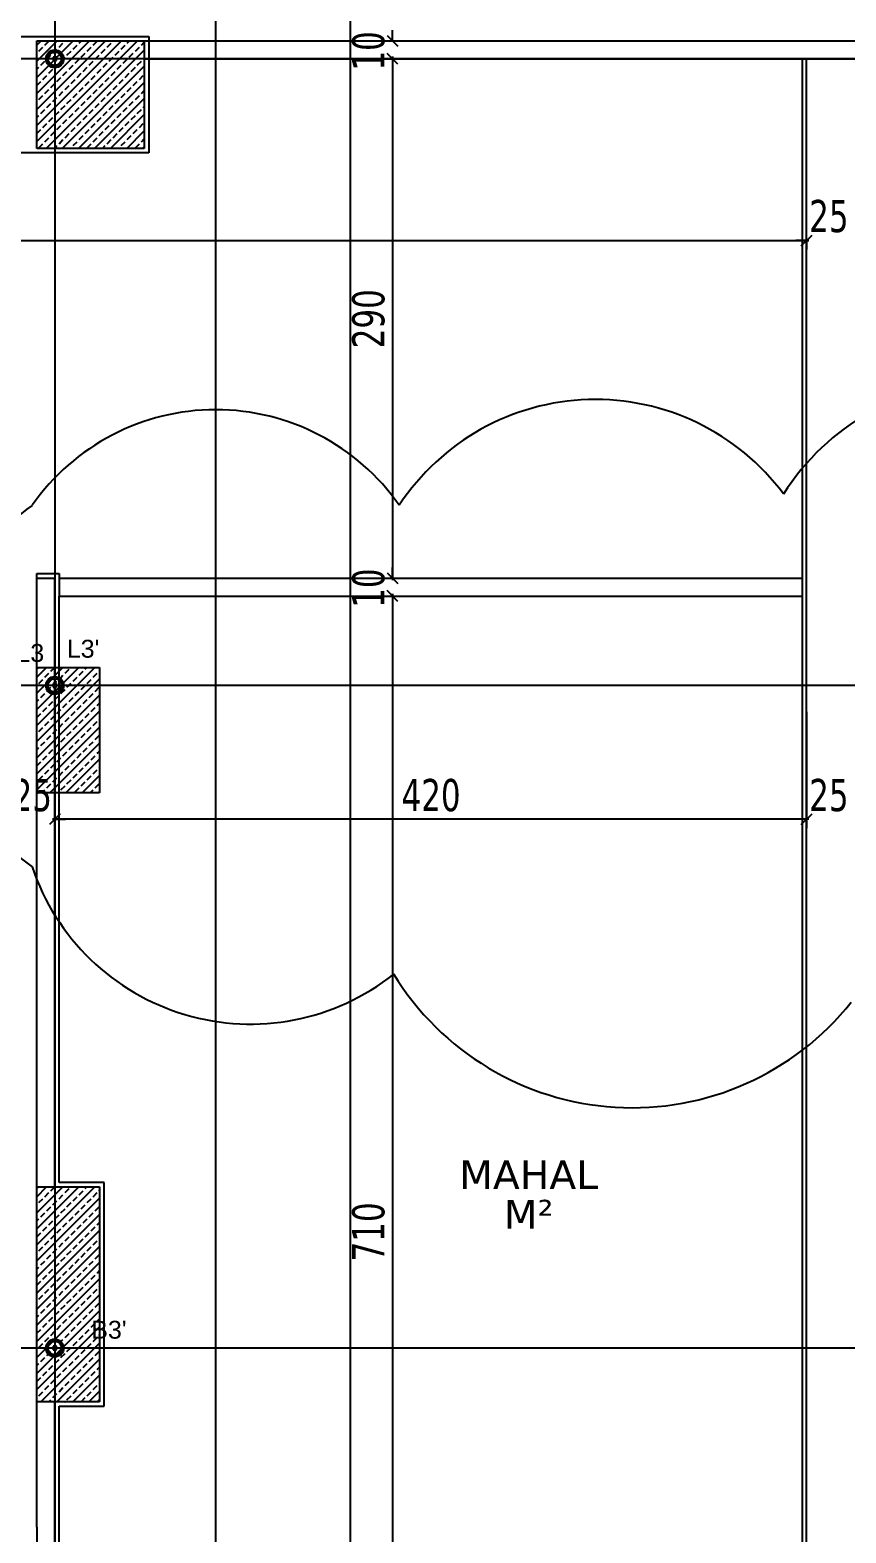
# Model space of a CAD drawing. Header units: millimetres. Extents: x 43168.9 to 43194.6, y -25545.1 to -25543.4.
# Drawn here: x 43172.9111 to 43173.0023, y -25544.0046 to -25543.8367 of the extents above; entities that cross this region are included whole.
import ezdxf
from ezdxf.enums import TextEntityAlignment as Align

# ---------------------------------------------------------------- set-up
doc = ezdxf.new("R2010")
doc.units = ezdxf.units.MM
doc.header["$LTSCALE"] = 200
doc.linetypes.add('DASHDOT', pattern=[1, 0.5, -0.25, 0, -0.25])
doc.linetypes.add('DASHDOT2', pattern=[0.5, 0.25, -0.125, 0, -0.125])
for name, color, linetype in [('aks_sgh', 5, 'DASHDOT2'), ('cam_sgh', 1, 'Continuous'), ('duv_sgh', 4, 'Continuous'), ('kesitcizgisi_sgh', 22, 'Continuous'), ('kolon-b.a_sgh', 6, 'Continuous'), ('olcuic_sgh', 183, 'Continuous'), ('siva_sgh', 145, 'Continuous'), ('tarama-betonarme_sgh', 223, 'Continuous')]:
    doc.layers.add(name, color=color, linetype=linetype)
doc.styles.add('1-200', font='arial.ttf', dxfattribs={"height": 60})
doc.styles.add('dim', font='VERDANA.TTF', dxfattribs={"width": 0.7})
doc.styles.add('text1', font='VERDANA.TTF')

msp = doc.modelspace()

# ---------------------------------------------------------------- hatches: boundary and pattern name
h = msp.add_hatch(color=256)
edge = h.paths.add_edge_path()
edge.add_arc((43172.91388, -25543.83992), 0.001, 0, 360)
edge = h.paths.add_edge_path(flags=16)
edge.add_arc((43172.91388, -25543.83992), 0.00075, 0, 360)
h = msp.add_hatch(color=256)
edge = h.paths.add_edge_path()
edge.add_arc((43172.91388, -25543.90991), 0.001, 0, 360)
edge = h.paths.add_edge_path(flags=16)
edge.add_arc((43172.91388, -25543.90991), 0.00075, 0, 360)
h = msp.add_hatch(color=256)
edge = h.paths.add_edge_path()
edge.add_arc((43172.91388, -25543.98392), 0.001, 0, 360)
edge = h.paths.add_edge_path(flags=16)
edge.add_arc((43172.91388, -25543.98392), 0.00075, 0, 360)

# ---------------------------------------------------------------- linework, layer by layer
at = {"color": 0, "linetype": 'ByBlock', "lineweight": -2}
for p, q in [((43172.95101, -25543.83732), (43172.95221, -25543.83852)), ((43172.91408, -25543.83972), (43172.91368, -25543.83972)), ((43172.91368, -25543.83972), (43172.91368, -25543.84012)), ((43172.91395, -25543.83985), (43172.91381, -25543.83999)), ((43172.91395, -25543.83999), (43172.91381, -25543.83985)), ((43172.91408, -25543.84012), (43172.91408, -25543.83972)), ((43172.95221, -25543.84052), (43172.95101, -25543.83932)), ((43172.95221, -25543.84052), (43172.95101, -25543.83932)), ((43172.91368, -25543.84012), (43172.91408, -25543.84012)), ((43172.99728, -25543.8608), (43172.99848, -25543.8596)), ((43172.99728, -25543.8608), (43172.99848, -25543.8596)), ((43172.95101, -25543.89732), (43172.95221, -25543.89852)), ((43172.95101, -25543.89732), (43172.95221, -25543.89852)), ((43172.95221, -25543.90052), (43172.95101, -25543.89932)), ((43172.95221, -25543.90052), (43172.95101, -25543.89932)), ((43172.91408, -25543.90971), (43172.91368, -25543.90971)), ((43172.91368, -25543.90971), (43172.91368, -25543.91011)), ((43172.91368, -25543.91011), (43172.91408, -25543.91011)), ((43172.91395, -25543.90984), (43172.91381, -25543.90998)), ((43172.91395, -25543.90998), (43172.91381, -25543.90984)), ((43172.91408, -25543.91011), (43172.91408, -25543.90971)), ((43172.91448, -25543.92426), (43172.91328, -25543.92546)), ((43172.91448, -25543.92426), (43172.91328, -25543.92546)), ((43172.99728, -25543.92546), (43172.99848, -25543.92426)), ((43172.99728, -25543.92546), (43172.99848, -25543.92426)), ((43172.91408, -25543.98372), (43172.91368, -25543.98372)), ((43172.91368, -25543.98372), (43172.91368, -25543.98412)), ((43172.91368, -25543.98412), (43172.91408, -25543.98412)), ((43172.91395, -25543.98385), (43172.91381, -25543.98399)), ((43172.91395, -25543.98399), (43172.91381, -25543.98385)), ((43172.91408, -25543.98412), (43172.91408, -25543.98372))]:
    msp.add_line(p, q, dxfattribs=at)
for p, q in [((43172.99529, -25543.88853), (43172.99529, -25543.88853)), ((43172.91135, -25543.88979), (43172.91135, -25543.88979)), ((43172.95237, -25543.88979), (43172.95237, -25543.88979)), ((43172.91135, -25543.93016), (43172.91135, -25543.93016)), ((43172.95174, -25543.94214), (43172.95174, -25543.94214))]:
    msp.add_line(p, q)
at = {"color": 0, "linetype": 'Continuous', "lineweight": -2}
for centre, radius in [((43172.91388, -25543.83992), 0.001), ((43172.91388, -25543.83992), 0.00075), ((43172.91388, -25543.90991), 0.001), ((43172.91388, -25543.90991), 0.00075), ((43172.91388, -25543.98392), 0.001), ((43172.91388, -25543.98392), 0.00075)]:
    msp.add_circle(centre, radius, dxfattribs=at)
for centre, radius, start, end in [((43173.01867, -25543.90349), 0.02776, 37.3846, 147.3846), ((43172.97427, -25543.90418), 0.02621, 36.6837, 146.6837), ((43172.93186, -25543.90415), 0.02504, 35, 145), ((43172.92548, -25543.90998), 0.02464, 125, 235), ((43172.93574, -25543.92201), 0.02572, 198.4737, 308.4737), ((43172.9784, -25543.92582), 0.03126, 211.4696, 321.4696)]:
    msp.add_arc(centre, radius, start, end)
at = {"layer": 'aks_sgh'}
for p, q in [((43172.91388, -25543.74092), (43172.91388, -25544.60992)), ((43172.94688, -25543.74092), (43172.94688, -25544.60992)), ((43173.44688, -25543.83992), (43172.64488, -25543.83992)), ((43173.44688, -25543.90991), (43172.64488, -25543.90991)), ((43173.44688, -25543.98392), (43172.64488, -25543.98392))]:
    msp.add_line(p, q, dxfattribs=at)
at = {"layer": 'cam_sgh'}
for p, q in [((43172.92388, -25543.83792), (43173.16788, -25543.83792)), ((43172.92388, -25543.83992), (43173.16788, -25543.83992)), ((43172.91438, -25543.89792), (43172.99738, -25543.89792)), ((43172.91438, -25543.89992), (43172.99738, -25543.89992))]:
    msp.add_line(p, q, dxfattribs=at)
at = {"layer": 'duv_sgh'}
for p, q in [((43172.99788, -25544.04192), (43172.99788, -25543.83992)), ((43172.91188, -25543.96592), (43172.91188, -25543.89792)), ((43172.91188, -25543.89792), (43172.91388, -25543.89792)), ((43172.91388, -25543.96592), (43172.91388, -25543.89792)), ((43172.91188, -25544.00392), (43172.91188, -25543.98992)), ((43172.91388, -25544.04192), (43172.91388, -25543.98992)), ((43172.91188, -25544.00392), (43172.91188, -25544.04392))]:
    msp.add_line(p, q, dxfattribs=at)
at = {"layer": 'kesitcizgisi_sgh', "linetype": 'DASHDOT'}
msp.add_line((43172.93188, -25544.61379), (43172.93188, -25543.80816), dxfattribs=at)
at = {"layer": 'kolon-b.a_sgh'}
for p, q in [((43172.91188, -25543.83792), (43172.92388, -25543.83792)), ((43172.91188, -25543.84992), (43172.91188, -25543.83792)), ((43172.92388, -25543.83792), (43172.92388, -25543.84992)), ((43172.92388, -25543.84992), (43172.91188, -25543.84992)), ((43172.91188, -25543.90791), (43172.91888, -25543.90791)), ((43172.91188, -25543.92191), (43172.91188, -25543.90791)), ((43172.91888, -25543.90791), (43172.91888, -25543.92191)), ((43172.91888, -25543.92191), (43172.91188, -25543.92191)), ((43172.91188, -25543.96592), (43172.91888, -25543.96592)), ((43172.91188, -25543.98992), (43172.91188, -25543.96592)), ((43172.91888, -25543.96592), (43172.91888, -25543.98992)), ((43172.91888, -25543.98992), (43172.91188, -25543.98992))]:
    msp.add_line(p, q, dxfattribs=at)
at = {"layer": 'olcuic_sgh'}
for p, q in [((43172.93961, -25543.83792), (43172.95261, -25543.83792)), ((43172.95161, -25543.83792), (43172.95161, -25543.83672)), ((43172.93961, -25543.83992), (43172.95261, -25543.83992)), ((43172.93961, -25543.83992), (43172.95261, -25543.83992)), ((43172.95161, -25543.83967), (43172.95161, -25543.89817)), ((43172.95161, -25543.83992), (43172.95161, -25543.84112)), ((43172.72563, -25543.8602), (43172.99813, -25543.8602)), ((43172.99788, -25543.8602), (43172.99668, -25543.8602)), ((43172.99788, -25543.8602), (43172.99788, -25543.8612)), ((43172.99788, -25543.8602), (43172.99788, -25543.8612)), ((43172.95161, -25543.89792), (43172.95161, -25543.89672)), ((43172.93961, -25543.89792), (43172.95261, -25543.89792)), ((43172.93961, -25543.89792), (43172.95261, -25543.89792)), ((43172.93961, -25543.89992), (43172.95261, -25543.89992)), ((43172.93961, -25543.89992), (43172.95261, -25543.89992)), ((43172.95161, -25543.89967), (43172.95161, -25544.04217)), ((43172.95161, -25543.89992), (43172.95161, -25543.90112)), ((43172.99788, -25543.91286), (43172.99788, -25543.92586)), ((43172.99788, -25543.91286), (43172.99788, -25543.92586)), ((43172.91388, -25543.93592), (43172.91388, -25543.92386)), ((43172.91388, -25543.93592), (43172.91388, -25543.92386)), ((43172.99813, -25543.92486), (43172.91363, -25543.92486)), ((43172.91388, -25543.92486), (43172.91508, -25543.92486)), ((43172.99788, -25543.92486), (43172.99668, -25543.92486))]:
    msp.add_line(p, q, dxfattribs=at)
at = {"layer": 'siva_sgh'}
for p, q in [((43172.89838, -25543.83742), (43172.92438, -25543.83742)), ((43172.92438, -25543.83742), (43172.92438, -25543.85042)), ((43172.99738, -25543.83992), (43172.99738, -25544.04142)), ((43172.92438, -25543.85042), (43172.89838, -25543.85042)), ((43172.91188, -25543.89792), (43172.91188, -25543.89742)), ((43172.91188, -25543.89742), (43172.91438, -25543.89742)), ((43172.91438, -25543.89742), (43172.91438, -25543.89992)), ((43172.91438, -25543.96542), (43172.91438, -25543.89992)), ((43172.91488, -25543.96542), (43172.91438, -25543.96542)), ((43172.91938, -25543.96542), (43172.91488, -25543.96542)), ((43172.91938, -25543.99042), (43172.91938, -25543.96542)), ((43172.91438, -25544.04142), (43172.91438, -25543.99042)), ((43172.91438, -25543.99042), (43172.91938, -25543.99042))]:
    msp.add_line(p, q, dxfattribs=at)
at = {"layer": 'tarama-betonarme_sgh'}
for p, q in [((43172.91188, -25543.8384), (43172.91236, -25543.83792)), ((43172.91188, -25543.84019), (43172.91415, -25543.83792)), ((43172.91188, -25543.84199), (43172.91595, -25543.83792)), ((43172.91188, -25543.84378), (43172.91774, -25543.83792)), ((43172.91188, -25543.84558), (43172.91954, -25543.83792)), ((43172.91188, -25543.84738), (43172.92134, -25543.83792)), ((43172.91188, -25543.84917), (43172.92313, -25543.83792)), ((43172.91277, -25543.8384), (43172.91322, -25543.83795)), ((43172.91435, -25543.83862), (43172.91479, -25543.83817)), ((43172.91502, -25543.83795), (43172.91505, -25543.83792)), ((43172.91659, -25543.83817), (43172.91685, -25543.83792)), ((43172.91816, -25543.8384), (43172.91861, -25543.83795)), ((43172.91973, -25543.83862), (43172.92018, -25543.83817)), ((43172.92041, -25543.83795), (43172.92044, -25543.83792)), ((43172.92198, -25543.83817), (43172.92223, -25543.83792)), ((43172.92355, -25543.8384), (43172.92388, -25543.83807)), ((43172.9121, -25543.83907), (43172.91255, -25543.83862)), ((43172.91293, -25543.84992), (43172.92388, -25543.83897)), ((43172.913, -25543.83997), (43172.91345, -25543.83952)), ((43172.91367, -25543.8393), (43172.91412, -25543.83885)), ((43172.91457, -25543.8402), (43172.91502, -25543.83975)), ((43172.91524, -25543.83952), (43172.91569, -25543.83907)), ((43172.91592, -25543.83885), (43172.91637, -25543.8384)), ((43172.91614, -25543.84042), (43172.91659, -25543.83997)), ((43172.91682, -25543.83975), (43172.91726, -25543.8393)), ((43172.91749, -25543.83907), (43172.91794, -25543.83862)), ((43172.91839, -25543.83997), (43172.91884, -25543.83952)), ((43172.91906, -25543.8393), (43172.91951, -25543.83885)), ((43172.91996, -25543.8402), (43172.92041, -25543.83975)), ((43172.92063, -25543.83952), (43172.92108, -25543.83907)), ((43172.92131, -25543.83885), (43172.92175, -25543.8384)), ((43172.92153, -25543.84042), (43172.92198, -25543.83997)), ((43172.9222, -25543.83975), (43172.92265, -25543.8393)), ((43172.92288, -25543.83907), (43172.92333, -25543.83862)), ((43172.92377, -25543.83997), (43172.92388, -25543.83987)), ((43172.91188, -25543.84109), (43172.9121, -25543.84087)), ((43172.91233, -25543.84064), (43172.91277, -25543.8402)), ((43172.91322, -25543.84154), (43172.91367, -25543.84109)), ((43172.9139, -25543.84087), (43172.91435, -25543.84042)), ((43172.91472, -25543.84992), (43172.92388, -25543.84076)), ((43172.91479, -25543.84177), (43172.91524, -25543.84132)), ((43172.91547, -25543.84109), (43172.91592, -25543.84064)), ((43172.91637, -25543.84199), (43172.91682, -25543.84154)), ((43172.91704, -25543.84132), (43172.91749, -25543.84087)), ((43172.91771, -25543.84064), (43172.91816, -25543.8402)), ((43172.91861, -25543.84154), (43172.91906, -25543.84109)), ((43172.91928, -25543.84087), (43172.91973, -25543.84042)), ((43172.92018, -25543.84177), (43172.92063, -25543.84132)), ((43172.92086, -25543.84109), (43172.92131, -25543.84064)), ((43172.92175, -25543.84199), (43172.9222, -25543.84154)), ((43172.92243, -25543.84132), (43172.92288, -25543.84087)), ((43172.9231, -25543.84064), (43172.92355, -25543.8402)), ((43172.91188, -25543.84289), (43172.91233, -25543.84244)), ((43172.91255, -25543.84222), (43172.913, -25543.84177)), ((43172.91277, -25543.84379), (43172.91322, -25543.84334)), ((43172.91345, -25543.84311), (43172.9139, -25543.84266)), ((43172.91412, -25543.84244), (43172.91457, -25543.84199)), ((43172.91502, -25543.84334), (43172.91547, -25543.84289)), ((43172.91569, -25543.84266), (43172.91614, -25543.84222)), ((43172.91652, -25543.84992), (43172.92388, -25543.84256)), ((43172.91659, -25543.84356), (43172.91704, -25543.84311)), ((43172.91726, -25543.84289), (43172.91771, -25543.84244)), ((43172.91794, -25543.84222), (43172.91839, -25543.84177)), ((43172.91816, -25543.84379), (43172.91861, -25543.84334)), ((43172.91884, -25543.84311), (43172.91928, -25543.84266)), ((43172.91951, -25543.84244), (43172.91996, -25543.84199)), ((43172.92041, -25543.84334), (43172.92086, -25543.84289)), ((43172.92108, -25543.84266), (43172.92153, -25543.84222)), ((43172.92198, -25543.84356), (43172.92243, -25543.84311)), ((43172.92265, -25543.84289), (43172.9231, -25543.84244)), ((43172.92333, -25543.84222), (43172.92377, -25543.84177)), ((43172.9121, -25543.84446), (43172.91255, -25543.84401)), ((43172.913, -25543.84536), (43172.91345, -25543.84491)), ((43172.91367, -25543.84469), (43172.91412, -25543.84424)), ((43172.91435, -25543.84401), (43172.91479, -25543.84356)), ((43172.91524, -25543.84491), (43172.91569, -25543.84446)), ((43172.91592, -25543.84424), (43172.91637, -25543.84379)), ((43172.91682, -25543.84513), (43172.91726, -25543.84469)), ((43172.91749, -25543.84446), (43172.91794, -25543.84401)), ((43172.91832, -25543.84992), (43172.92388, -25543.84436)), ((43172.91839, -25543.84536), (43172.91884, -25543.84491)), ((43172.91906, -25543.84469), (43172.91951, -25543.84424)), ((43172.91973, -25543.84401), (43172.92018, -25543.84356)), ((43172.92063, -25543.84491), (43172.92108, -25543.84446)), ((43172.92131, -25543.84424), (43172.92175, -25543.84379)), ((43172.9222, -25543.84513), (43172.92265, -25543.84469)), ((43172.92288, -25543.84446), (43172.92333, -25543.84401)), ((43172.92355, -25543.84379), (43172.92388, -25543.84346)), ((43172.91188, -25543.84648), (43172.9121, -25543.84626)), ((43172.91233, -25543.84603), (43172.91277, -25543.84558)), ((43172.91322, -25543.84693), (43172.91367, -25543.84648)), ((43172.9139, -25543.84626), (43172.91435, -25543.84581)), ((43172.91457, -25543.84558), (43172.91502, -25543.84513)), ((43172.91479, -25543.84715), (43172.91524, -25543.84671)), ((43172.91547, -25543.84648), (43172.91592, -25543.84603)), ((43172.91614, -25543.84581), (43172.91659, -25543.84536)), ((43172.91704, -25543.84671), (43172.91749, -25543.84626)), ((43172.91771, -25543.84603), (43172.91816, -25543.84558)), ((43172.91861, -25543.84693), (43172.91906, -25543.84648)), ((43172.91928, -25543.84626), (43172.91973, -25543.84581)), ((43172.91996, -25543.84558), (43172.92041, -25543.84513)), ((43172.92011, -25543.84992), (43172.92388, -25543.84615)), ((43172.92018, -25543.84715), (43172.92063, -25543.84671)), ((43172.92086, -25543.84648), (43172.92131, -25543.84603)), ((43172.92153, -25543.84581), (43172.92198, -25543.84536)), ((43172.92243, -25543.84671), (43172.92288, -25543.84626)), ((43172.9231, -25543.84603), (43172.92355, -25543.84558)), ((43172.92377, -25543.84536), (43172.92388, -25543.84525)), ((43172.91188, -25543.84827), (43172.91233, -25543.84783)), ((43172.91255, -25543.8476), (43172.913, -25543.84715)), ((43172.91345, -25543.8485), (43172.9139, -25543.84805)), ((43172.91412, -25543.84783), (43172.91457, -25543.84738)), ((43172.91502, -25543.84873), (43172.91547, -25543.84828)), ((43172.91569, -25543.84805), (43172.91614, -25543.8476)), ((43172.91637, -25543.84738), (43172.91682, -25543.84693)), ((43172.91726, -25543.84828), (43172.91771, -25543.84783)), ((43172.91794, -25543.8476), (43172.91839, -25543.84715)), ((43172.91884, -25543.8485), (43172.91928, -25543.84805)), ((43172.91951, -25543.84783), (43172.91996, -25543.84738)), ((43172.92041, -25543.84873), (43172.92086, -25543.84828)), ((43172.92108, -25543.84805), (43172.92153, -25543.8476)), ((43172.92175, -25543.84738), (43172.9222, -25543.84693)), ((43172.92191, -25543.84992), (43172.92388, -25543.84795)), ((43172.92265, -25543.84828), (43172.9231, -25543.84783)), ((43172.92333, -25543.8476), (43172.92377, -25543.84715)), ((43172.9121, -25543.84985), (43172.91255, -25543.8494)), ((43172.91277, -25543.84918), (43172.91322, -25543.84873)), ((43172.91383, -25543.84992), (43172.91412, -25543.84962)), ((43172.91435, -25543.8494), (43172.91479, -25543.84895)), ((43172.91562, -25543.84992), (43172.91569, -25543.84985)), ((43172.91592, -25543.84962), (43172.91637, -25543.84918)), ((43172.91659, -25543.84895), (43172.91704, -25543.8485)), ((43172.91749, -25543.84985), (43172.91794, -25543.8494)), ((43172.91816, -25543.84918), (43172.91861, -25543.84873)), ((43172.91921, -25543.84992), (43172.91951, -25543.84962)), ((43172.91973, -25543.8494), (43172.92018, -25543.84895)), ((43172.92101, -25543.84992), (43172.92108, -25543.84985)), ((43172.92131, -25543.84962), (43172.92175, -25543.84918)), ((43172.92198, -25543.84895), (43172.92243, -25543.8485)), ((43172.92288, -25543.84985), (43172.92333, -25543.8494)), ((43172.92355, -25543.84918), (43172.92388, -25543.84885)), ((43172.9237, -25543.84992), (43172.92388, -25543.84974)), ((43172.91188, -25543.909), (43172.91297, -25543.90791)), ((43172.91188, -25543.91079), (43172.91476, -25543.90791)), ((43172.91188, -25543.91259), (43172.91656, -25543.90791)), ((43172.91188, -25543.91439), (43172.91836, -25543.90791)), ((43172.91188, -25543.9081), (43172.91207, -25543.90791)), ((43172.91277, -25543.909), (43172.91322, -25543.90855)), ((43172.91345, -25543.90833), (43172.91387, -25543.90791)), ((43172.91435, -25543.90923), (43172.91479, -25543.90878)), ((43172.91502, -25543.90855), (43172.91547, -25543.9081)), ((43172.91659, -25543.90878), (43172.91704, -25543.90833)), ((43172.91726, -25543.9081), (43172.91746, -25543.90791)), ((43172.91816, -25543.909), (43172.91861, -25543.90855)), ((43172.91884, -25543.90833), (43172.91888, -25543.90828)), ((43172.91188, -25543.91618), (43172.91888, -25543.90918)), ((43172.9121, -25543.90968), (43172.91255, -25543.90923)), ((43172.913, -25543.91057), (43172.91345, -25543.91012)), ((43172.91367, -25543.9099), (43172.91412, -25543.90945)), ((43172.91457, -25543.9108), (43172.91502, -25543.91035)), ((43172.91524, -25543.91012), (43172.91569, -25543.90968)), ((43172.91592, -25543.90945), (43172.91637, -25543.909)), ((43172.91682, -25543.91035), (43172.91726, -25543.9099)), ((43172.91749, -25543.90968), (43172.91794, -25543.90923)), ((43172.91839, -25543.91057), (43172.91884, -25543.91012)), ((43172.91188, -25543.91798), (43172.91888, -25543.91098)), ((43172.91188, -25543.91169), (43172.9121, -25543.91147)), ((43172.91233, -25543.91125), (43172.91277, -25543.9108)), ((43172.91322, -25543.91214), (43172.91367, -25543.9117)), ((43172.9139, -25543.91147), (43172.91435, -25543.91102)), ((43172.91479, -25543.91237), (43172.91524, -25543.91192)), ((43172.91547, -25543.9117), (43172.91592, -25543.91125)), ((43172.91614, -25543.91102), (43172.91659, -25543.91057)), ((43172.91637, -25543.91259), (43172.91682, -25543.91214)), ((43172.91704, -25543.91192), (43172.91749, -25543.91147)), ((43172.91771, -25543.91125), (43172.91816, -25543.9108)), ((43172.91861, -25543.91214), (43172.91888, -25543.91188)), ((43172.91188, -25543.91977), (43172.91888, -25543.91277)), ((43172.91188, -25543.91349), (43172.91233, -25543.91304)), ((43172.91255, -25543.91282), (43172.913, -25543.91237)), ((43172.91345, -25543.91372), (43172.9139, -25543.91327)), ((43172.91412, -25543.91304), (43172.91457, -25543.91259)), ((43172.91502, -25543.91394), (43172.91547, -25543.91349)), ((43172.91569, -25543.91327), (43172.91614, -25543.91282)), ((43172.91659, -25543.91417), (43172.91704, -25543.91372)), ((43172.91726, -25543.91349), (43172.91771, -25543.91304)), ((43172.91794, -25543.91282), (43172.91839, -25543.91237)), ((43172.91884, -25543.91372), (43172.91888, -25543.91367)), ((43172.91188, -25543.92157), (43172.91888, -25543.91457)), ((43172.9121, -25543.91506), (43172.91255, -25543.91461)), ((43172.91277, -25543.91439), (43172.91322, -25543.91394)), ((43172.913, -25543.91596), (43172.91345, -25543.91551)), ((43172.91367, -25543.91529), (43172.91412, -25543.91484)), ((43172.91435, -25543.91461), (43172.91479, -25543.91417)), ((43172.91524, -25543.91551), (43172.91569, -25543.91506)), ((43172.91592, -25543.91484), (43172.91637, -25543.91439)), ((43172.91682, -25543.91574), (43172.91726, -25543.91529)), ((43172.91749, -25543.91506), (43172.91794, -25543.91461)), ((43172.91816, -25543.91439), (43172.91861, -25543.91394)), ((43172.91839, -25543.91596), (43172.91884, -25543.91551)), ((43172.91188, -25543.91708), (43172.9121, -25543.91686)), ((43172.91233, -25543.91663), (43172.91277, -25543.91619)), ((43172.91322, -25543.91753), (43172.91367, -25543.91708)), ((43172.91334, -25543.92191), (43172.91888, -25543.91637)), ((43172.9139, -25543.91686), (43172.91435, -25543.91641)), ((43172.91457, -25543.91619), (43172.91502, -25543.91574)), ((43172.91547, -25543.91708), (43172.91592, -25543.91663)), ((43172.91614, -25543.91641), (43172.91659, -25543.91596)), ((43172.91704, -25543.91731), (43172.91749, -25543.91686)), ((43172.91771, -25543.91663), (43172.91816, -25543.91619)), ((43172.91861, -25543.91753), (43172.91888, -25543.91727)), ((43172.91188, -25543.91888), (43172.91233, -25543.91843)), ((43172.91255, -25543.91821), (43172.913, -25543.91776)), ((43172.91345, -25543.9191), (43172.9139, -25543.91866)), ((43172.91412, -25543.91843), (43172.91457, -25543.91798)), ((43172.91479, -25543.91776), (43172.91524, -25543.91731)), ((43172.91502, -25543.91933), (43172.91547, -25543.91888)), ((43172.91513, -25543.92191), (43172.91888, -25543.91816)), ((43172.91569, -25543.91866), (43172.91614, -25543.91821)), ((43172.91637, -25543.91798), (43172.91682, -25543.91753)), ((43172.91726, -25543.91888), (43172.91771, -25543.91843)), ((43172.91794, -25543.91821), (43172.91839, -25543.91776)), ((43172.9121, -25543.92045), (43172.91255, -25543.92)), ((43172.91277, -25543.91978), (43172.91322, -25543.91933)), ((43172.91367, -25543.92068), (43172.91412, -25543.92023)), ((43172.91435, -25543.92), (43172.91479, -25543.91955)), ((43172.91524, -25543.9209), (43172.91569, -25543.92045)), ((43172.91592, -25543.92023), (43172.91637, -25543.91978)), ((43172.91659, -25543.91955), (43172.91704, -25543.9191)), ((43172.91693, -25543.92191), (43172.91888, -25543.91996)), ((43172.91749, -25543.92045), (43172.91794, -25543.92)), ((43172.91816, -25543.91978), (43172.91861, -25543.91933)), ((43172.91884, -25543.9191), (43172.91888, -25543.91906)), ((43172.91244, -25543.92191), (43172.91277, -25543.92157)), ((43172.913, -25543.92135), (43172.91345, -25543.9209)), ((43172.91423, -25543.92191), (43172.91435, -25543.9218)), ((43172.91457, -25543.92157), (43172.91502, -25543.92112)), ((43172.91614, -25543.9218), (43172.91659, -25543.92135)), ((43172.91682, -25543.92112), (43172.91726, -25543.92068)), ((43172.91783, -25543.92191), (43172.91816, -25543.92157)), ((43172.91839, -25543.92135), (43172.91884, -25543.9209)), ((43172.91872, -25543.92191), (43172.91888, -25543.92176)), ((43172.91188, -25543.96701), (43172.91297, -25543.96592)), ((43172.91188, -25543.9688), (43172.91476, -25543.96592)), ((43172.91188, -25543.9706), (43172.91656, -25543.96592)), ((43172.91188, -25543.9724), (43172.91836, -25543.96592)), ((43172.91188, -25543.96611), (43172.91207, -25543.96592)), ((43172.91345, -25543.96634), (43172.91387, -25543.96592)), ((43172.91726, -25543.96611), (43172.91746, -25543.96592)), ((43172.91188, -25543.97419), (43172.91888, -25543.96719)), ((43172.9121, -25543.96768), (43172.91255, -25543.96724)), ((43172.91277, -25543.96701), (43172.91322, -25543.96656)), ((43172.91367, -25543.96791), (43172.91412, -25543.96746)), ((43172.91435, -25543.96724), (43172.91479, -25543.96679)), ((43172.91502, -25543.96656), (43172.91547, -25543.96611)), ((43172.91592, -25543.96746), (43172.91637, -25543.96701)), ((43172.91659, -25543.96679), (43172.91704, -25543.96634)), ((43172.91749, -25543.96768), (43172.91794, -25543.96724)), ((43172.91816, -25543.96701), (43172.91861, -25543.96656)), ((43172.91884, -25543.96634), (43172.91888, -25543.96629)), ((43172.91188, -25543.97599), (43172.91888, -25543.96899)), ((43172.91233, -25543.96926), (43172.91277, -25543.96881)), ((43172.913, -25543.96858), (43172.91345, -25543.96813)), ((43172.9139, -25543.96948), (43172.91435, -25543.96903)), ((43172.91457, -25543.96881), (43172.91502, -25543.96836)), ((43172.91524, -25543.96813), (43172.91569, -25543.96768)), ((43172.91547, -25543.9697), (43172.91592, -25543.96926)), ((43172.91614, -25543.96903), (43172.91659, -25543.96858)), ((43172.91682, -25543.96836), (43172.91726, -25543.96791)), ((43172.91771, -25543.96926), (43172.91816, -25543.96881)), ((43172.91839, -25543.96858), (43172.91884, -25543.96813)), ((43172.91188, -25543.9697), (43172.9121, -25543.96948)), ((43172.91188, -25543.97778), (43172.91888, -25543.97078)), ((43172.91255, -25543.97083), (43172.913, -25543.97038)), ((43172.91322, -25543.97015), (43172.91367, -25543.9697)), ((43172.91412, -25543.97105), (43172.91457, -25543.9706)), ((43172.91479, -25543.97038), (43172.91524, -25543.96993)), ((43172.91569, -25543.97128), (43172.91614, -25543.97083)), ((43172.91637, -25543.9706), (43172.91682, -25543.97015)), ((43172.91704, -25543.96993), (43172.91749, -25543.96948)), ((43172.91794, -25543.97083), (43172.91839, -25543.97038)), ((43172.91861, -25543.97015), (43172.91888, -25543.96989)), ((43172.91188, -25543.9715), (43172.91233, -25543.97105)), ((43172.91188, -25543.97958), (43172.91888, -25543.97258)), ((43172.9121, -25543.97307), (43172.91255, -25543.97262)), ((43172.91277, -25543.9724), (43172.91322, -25543.97195)), ((43172.91345, -25543.97173), (43172.9139, -25543.97128)), ((43172.91435, -25543.97262), (43172.91479, -25543.97217)), ((43172.91502, -25543.97195), (43172.91547, -25543.9715)), ((43172.91592, -25543.97285), (43172.91637, -25543.9724)), ((43172.91659, -25543.97217), (43172.91704, -25543.97173)), ((43172.91726, -25543.9715), (43172.91771, -25543.97105)), ((43172.91749, -25543.97307), (43172.91794, -25543.97262)), ((43172.91816, -25543.9724), (43172.91861, -25543.97195)), ((43172.91884, -25543.97173), (43172.91888, -25543.97168)), ((43172.91233, -25543.97464), (43172.91277, -25543.9742)), ((43172.913, -25543.97397), (43172.91345, -25543.97352)), ((43172.91367, -25543.9733), (43172.91412, -25543.97285)), ((43172.91457, -25543.9742), (43172.91502, -25543.97375)), ((43172.91524, -25543.97352), (43172.91569, -25543.97307)), ((43172.91614, -25543.97442), (43172.91659, -25543.97397)), ((43172.91682, -25543.97375), (43172.91726, -25543.9733)), ((43172.91771, -25543.97464), (43172.91816, -25543.9742)), ((43172.91839, -25543.97397), (43172.91884, -25543.97352)), ((43172.91188, -25543.98138), (43172.91888, -25543.97438)), ((43172.91188, -25543.97509), (43172.9121, -25543.97487)), ((43172.91255, -25543.97622), (43172.913, -25543.97577)), ((43172.91322, -25543.97554), (43172.91367, -25543.97509)), ((43172.9139, -25543.97487), (43172.91435, -25543.97442)), ((43172.91412, -25543.97644), (43172.91457, -25543.97599)), ((43172.91479, -25543.97577), (43172.91524, -25543.97532)), ((43172.91547, -25543.97509), (43172.91592, -25543.97464)), ((43172.91637, -25543.97599), (43172.91682, -25543.97554)), ((43172.91704, -25543.97532), (43172.91749, -25543.97487)), ((43172.91794, -25543.97622), (43172.91839, -25543.97577)), ((43172.91861, -25543.97554), (43172.91888, -25543.97527)), ((43172.91188, -25543.98317), (43172.91888, -25543.97617)), ((43172.91188, -25543.97689), (43172.91233, -25543.97644)), ((43172.91277, -25543.97779), (43172.91322, -25543.97734)), ((43172.91345, -25543.97711), (43172.9139, -25543.97666)), ((43172.91435, -25543.97801), (43172.91479, -25543.97756)), ((43172.91502, -25543.97734), (43172.91547, -25543.97689)), ((43172.91569, -25543.97666), (43172.91614, -25543.97622)), ((43172.91659, -25543.97756), (43172.91704, -25543.97711)), ((43172.91726, -25543.97689), (43172.91771, -25543.97644)), ((43172.91816, -25543.97779), (43172.91861, -25543.97734)), ((43172.91884, -25543.97711), (43172.91888, -25543.97707)), ((43172.91188, -25543.98497), (43172.91888, -25543.97797)), ((43172.9121, -25543.97846), (43172.91255, -25543.97801)), ((43172.913, -25543.97936), (43172.91345, -25543.97891)), ((43172.91367, -25543.97869), (43172.91412, -25543.97824)), ((43172.91457, -25543.97958), (43172.91502, -25543.97913)), ((43172.91524, -25543.97891), (43172.91569, -25543.97846)), ((43172.91592, -25543.97824), (43172.91637, -25543.97779)), ((43172.91614, -25543.97981), (43172.91659, -25543.97936)), ((43172.91682, -25543.97913), (43172.91726, -25543.97869)), ((43172.91749, -25543.97846), (43172.91794, -25543.97801)), ((43172.91839, -25543.97936), (43172.91884, -25543.97891)), ((43172.91188, -25543.98676), (43172.91888, -25543.97976)), ((43172.91188, -25543.98048), (43172.9121, -25543.98026)), ((43172.91233, -25543.98003), (43172.91277, -25543.97958)), ((43172.91322, -25543.98093), (43172.91367, -25543.98048)), ((43172.9139, -25543.98026), (43172.91435, -25543.97981)), ((43172.91479, -25543.98115), (43172.91524, -25543.98071)), ((43172.91547, -25543.98048), (43172.91592, -25543.98003)), ((43172.91637, -25543.98138), (43172.91682, -25543.98093)), ((43172.91704, -25543.98071), (43172.91749, -25543.98026)), ((43172.91771, -25543.98003), (43172.91816, -25543.97958)), ((43172.91861, -25543.98093), (43172.91888, -25543.98066)), ((43172.91188, -25543.98856), (43172.91888, -25543.98156)), ((43172.91188, -25543.98227), (43172.91233, -25543.98183)), ((43172.91255, -25543.9816), (43172.913, -25543.98115)), ((43172.91277, -25543.98318), (43172.91322, -25543.98273)), ((43172.91345, -25543.9825), (43172.9139, -25543.98205)), ((43172.91412, -25543.98183), (43172.91457, -25543.98138)), ((43172.91502, -25543.98273), (43172.91547, -25543.98228)), ((43172.91569, -25543.98205), (43172.91614, -25543.9816)), ((43172.91659, -25543.98295), (43172.91704, -25543.9825)), ((43172.91726, -25543.98228), (43172.91771, -25543.98183)), ((43172.91794, -25543.9816), (43172.91839, -25543.98115)), ((43172.91816, -25543.98318), (43172.91861, -25543.98273)), ((43172.91884, -25543.9825), (43172.91888, -25543.98246)), ((43172.9121, -25543.98385), (43172.91255, -25543.9834)), ((43172.91232, -25543.98992), (43172.91888, -25543.98336)), ((43172.913, -25543.98475), (43172.91345, -25543.9843)), ((43172.91367, -25543.98407), (43172.91412, -25543.98362)), ((43172.91435, -25543.9834), (43172.91479, -25543.98295)), ((43172.91524, -25543.9843), (43172.91569, -25543.98385)), ((43172.91592, -25543.98362), (43172.91637, -25543.98318)), ((43172.91682, -25543.98452), (43172.91726, -25543.98407)), ((43172.91749, -25543.98385), (43172.91794, -25543.9834)), ((43172.91839, -25543.98475), (43172.91884, -25543.9843)), ((43172.91188, -25543.98587), (43172.9121, -25543.98564)), ((43172.91233, -25543.98542), (43172.91277, -25543.98497)), ((43172.91322, -25543.98632), (43172.91367, -25543.98587)), ((43172.9139, -25543.98564), (43172.91435, -25543.9852)), ((43172.91411, -25543.98992), (43172.91888, -25543.98515)), ((43172.91457, -25543.98497), (43172.91502, -25543.98452)), ((43172.91479, -25543.98654), (43172.91524, -25543.98609)), ((43172.91547, -25543.98587), (43172.91592, -25543.98542)), ((43172.91614, -25543.9852), (43172.91659, -25543.98475)), ((43172.91704, -25543.98609), (43172.91749, -25543.98564)), ((43172.91771, -25543.98542), (43172.91816, -25543.98497)), ((43172.91861, -25543.98632), (43172.91888, -25543.98605)), ((43172.91188, -25543.98766), (43172.91233, -25543.98722)), ((43172.91255, -25543.98699), (43172.913, -25543.98654)), ((43172.91345, -25543.98789), (43172.9139, -25543.98744)), ((43172.91412, -25543.98722), (43172.91457, -25543.98677)), ((43172.91502, -25543.98811), (43172.91547, -25543.98767)), ((43172.91569, -25543.98744), (43172.91614, -25543.98699)), ((43172.91591, -25543.98992), (43172.91888, -25543.98695)), ((43172.91637, -25543.98677), (43172.91682, -25543.98632)), ((43172.91726, -25543.98767), (43172.91771, -25543.98722)), ((43172.91794, -25543.98699), (43172.91839, -25543.98654)), ((43172.9121, -25543.98924), (43172.91255, -25543.98879)), ((43172.91277, -25543.98856), (43172.91322, -25543.98811)), ((43172.91367, -25543.98946), (43172.91412, -25543.98901)), ((43172.91435, -25543.98879), (43172.91479, -25543.98834)), ((43172.91524, -25543.98969), (43172.91569, -25543.98924)), ((43172.91592, -25543.98901), (43172.91637, -25543.98856)), ((43172.91659, -25543.98834), (43172.91704, -25543.98789)), ((43172.91682, -25543.98991), (43172.91726, -25543.98946)), ((43172.91749, -25543.98924), (43172.91794, -25543.98879)), ((43172.9177, -25543.98992), (43172.91888, -25543.98874)), ((43172.91816, -25543.98856), (43172.91861, -25543.98811)), ((43172.91884, -25543.98789), (43172.91888, -25543.98785)), ((43172.91321, -25543.98992), (43172.91345, -25543.98969)), ((43172.91501, -25543.98992), (43172.91502, -25543.98991)), ((43172.9186, -25543.98992), (43172.91884, -25543.98969))]:
    msp.add_line(p, q, dxfattribs=at)

# ---------------------------------------------------------------- texts
at = {"color": 7, "style": 'text1'}
for tag, text, p in [('MAHAL', '', (43172.96681, -25543.96456)), ('M²', 'm²', (43172.96681, -25543.96895))]:
    msp.add_attdef(tag, text=text, height=0.0032, dxfattribs=at).set_placement(p, align=Align.MIDDLE)
at = {"layer": 'aks_sgh', "style": '1-200'}
for s, p in [('L3', (43172.90959, -25543.90728)), ("L3'", (43172.91522, -25543.90681)), ("B3'", (43172.91795, -25543.98287))]:
    msp.add_text(s, height=0.002, rotation=0, dxfattribs=at).set_placement(p)
at = {"layer": 'olcuic_sgh', "color": 2, "style": 'dim', "width": 0.7}
for s, p in [('10', (43172.9507, -25543.84124)), ('290', (43172.9507, -25543.87225)), ('10', (43172.9507, -25543.90124)), ('710', (43172.9507, -25543.97424))]:
    msp.add_text(s, height=0.0036, rotation=90, dxfattribs=at).set_placement(p)
for s, p in [('25', (43172.99816, -25543.85928)), ('25', (43172.90916, -25543.92395)), ('420', (43172.95262, -25543.92395)), ('25', (43172.99816, -25543.92395))]:
    msp.add_text(s, height=0.0036, dxfattribs=at).set_placement(p)

doc.saveas('drawing.dxf')
